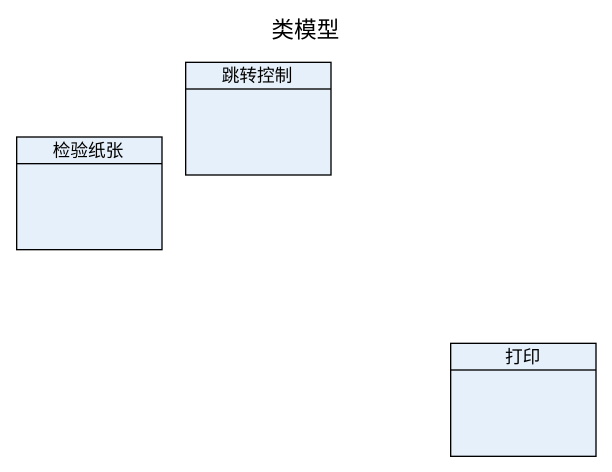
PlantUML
@startuml
title 类模型
hide circle
hide empty members
class 跳转控制
class 检验纸张
class 打印
@enduml
